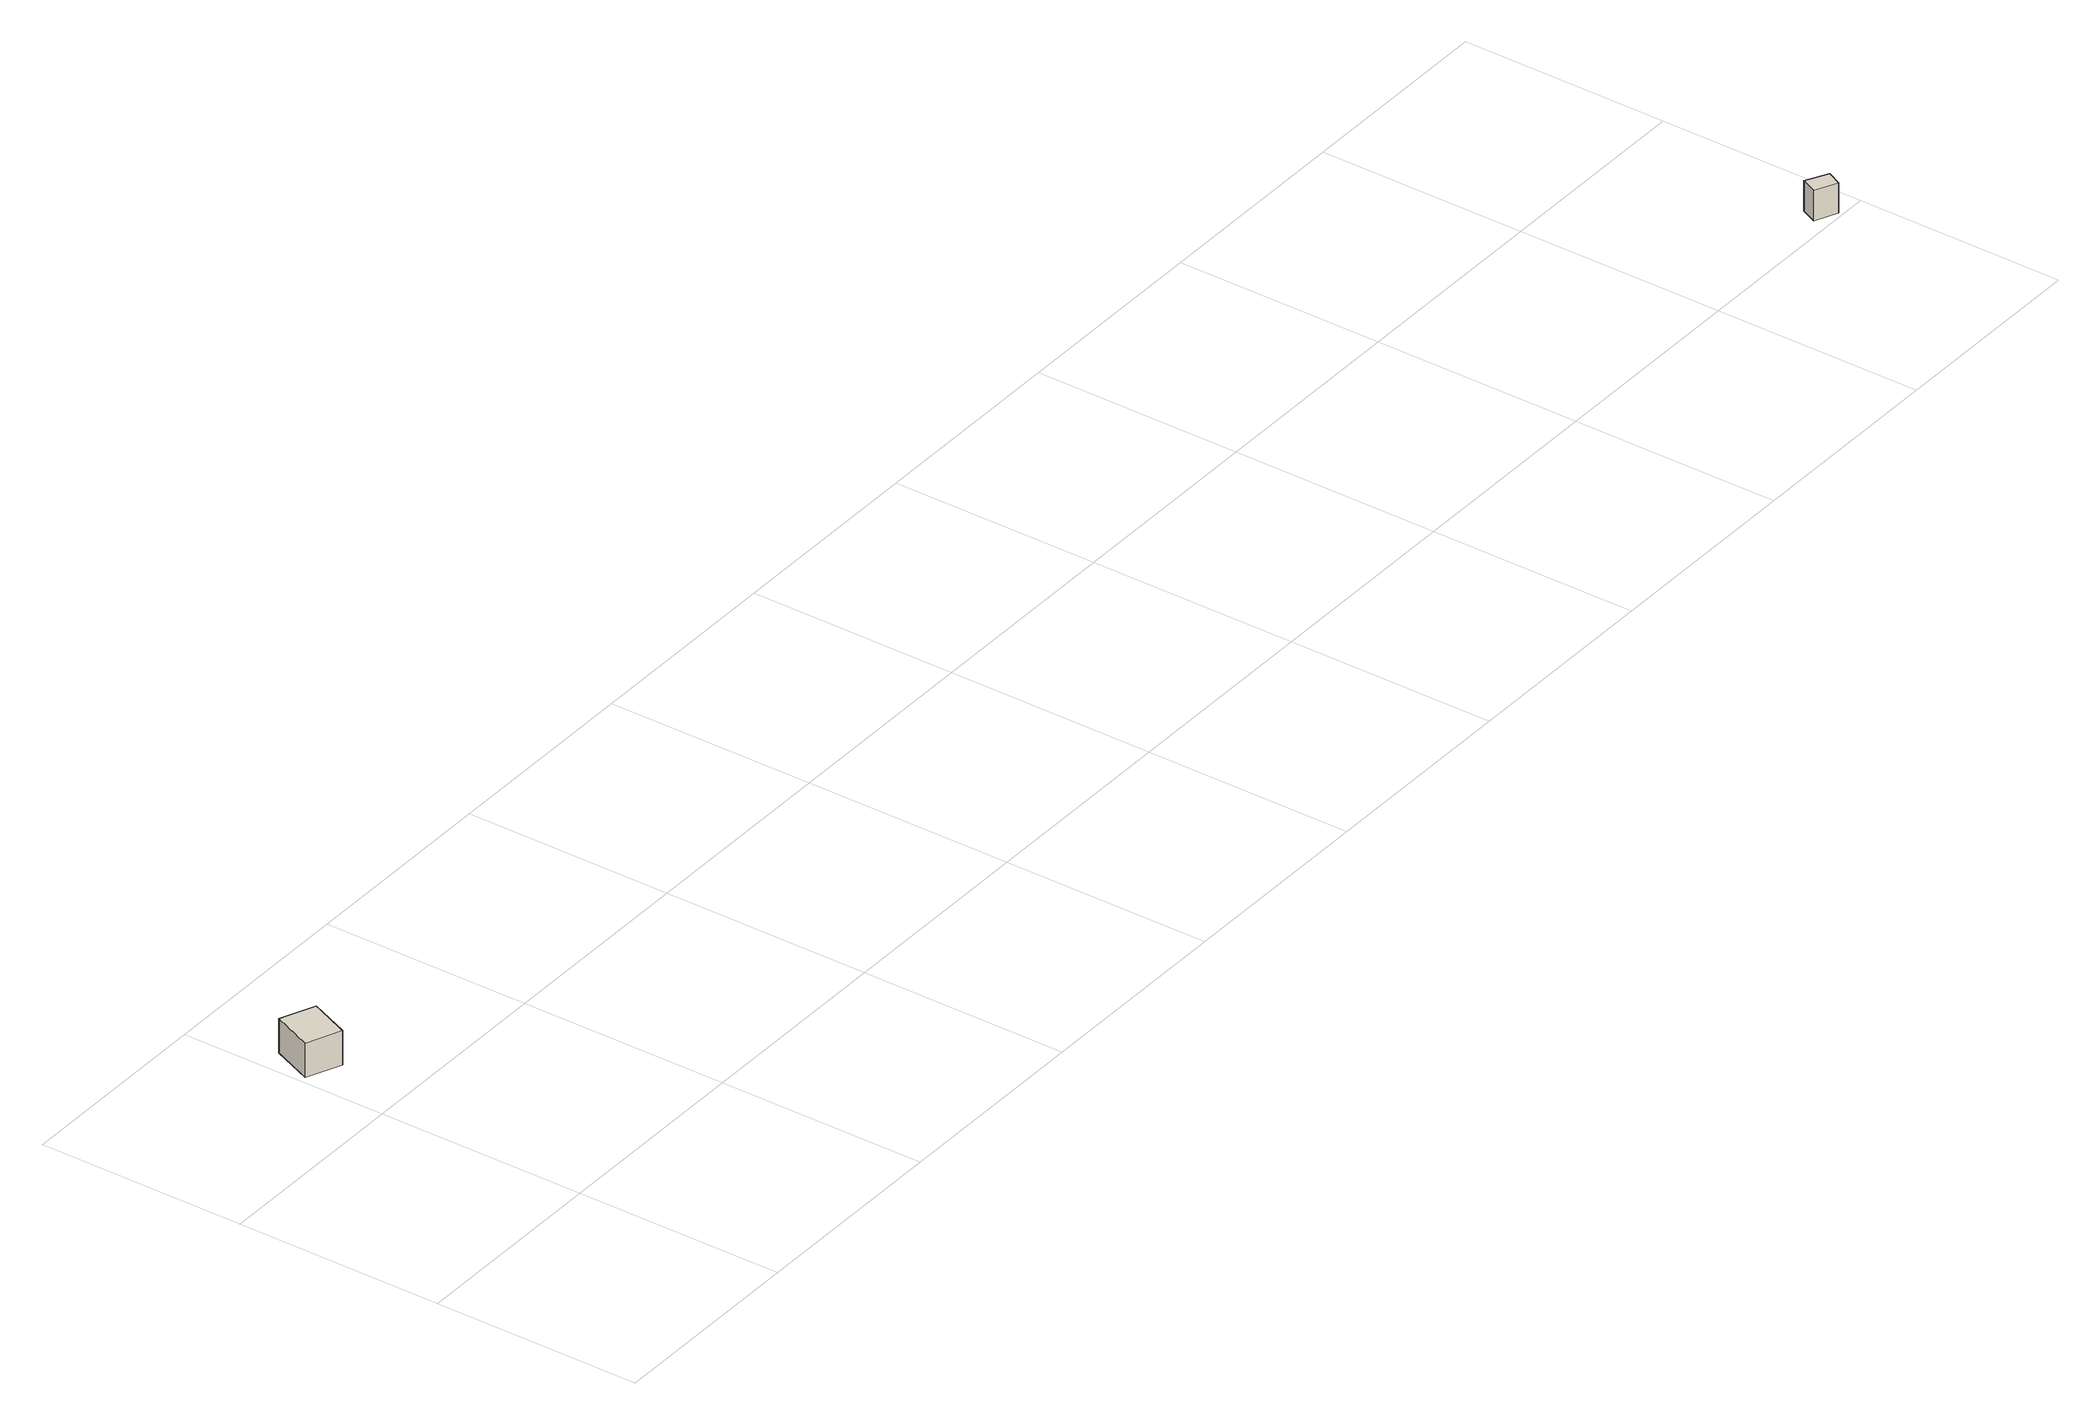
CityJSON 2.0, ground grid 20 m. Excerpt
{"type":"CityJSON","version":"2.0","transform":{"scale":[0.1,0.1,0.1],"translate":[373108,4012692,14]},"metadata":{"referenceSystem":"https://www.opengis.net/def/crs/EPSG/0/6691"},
"CityObjects":{
"building1":{"type":"Building","attributes":{"枝番":1,"利根川水系渡良瀬川洪水浸水想定区域（計画規模）.規模":"L1","利根川水系渡良瀬川洪水浸水想定区域（計画規模）.浸水ランク":"2","利根川水系渡良瀬川洪水浸水想定区域（計画規模）.浸水深":1.77,"利根川水系渡良瀬川洪水浸水想定区域（計画規模）.継続時間":57.2,"利根川水系渡良瀬川洪水浸水想定区域（想定最大規模）.規模":"L2","利根川水系渡良瀬川洪水浸水想定区域（想定最大規模）.浸水ランク":"2","利根川水系渡良瀬川洪水浸水想定区域（想定最大規模）.浸水深":2.74,"利根川水系渡良瀬川洪水浸水想定区域（想定最大規模）.継続時間":266.7,"利根川水系矢場川洪水浸水想定区域（想定最大規模）.規模":"L2","利根川水系矢場川洪水浸水想定区域（想定最大規模）.浸水ランク":"2","利根川水系矢場川洪水浸水想定区域（想定最大規模）.浸水深":1.09,"利根川水系矢場川洪水浸水想定区域（想定最大規模）.継続時間":19.5,"利根川水系多々良川洪水浸水想定区域（想定最大規模）.規模":"L2","利根川水系多々良川洪水浸水想定区域（想定最大規模）.浸水ランク":"2","利根川水系多々良川洪水浸水想定区域（想定最大規模）.浸水深":0.56,"利根川水系多々良川洪水浸水想定区域（想定最大規模）.継続時間":13.5,"利根川水系利根川洪水浸水想定区域（計画規模）.規模":"L1","利根川水系利根川洪水浸水想定区域（計画規模）.浸水ランク":"3","利根川水系利根川洪水浸水想定区域（計画規模）.浸水深":3.6,"利根川水系利根川洪水浸水想定区域（想定最大規模）.規模":"L2","利根川水系利根川洪水浸水想定区域（想定最大規模）.浸水ランク":"4","利根川水系利根川洪水浸水想定区域（想定最大規模）.浸水深":5.83,"usage":"452","measuredHeight":3.5,"BuildingDetails.prefecture":"10","BuildingDetails.city":"10207","BuildingDetails.surveyYear":2016},"geometry":[{"type":"Solid","lod":"1","boundaries":[[[[0,1,2,3]],[[2,4,5,3]],[[1,6,4,2]],[[0,7,6,1]],[[3,5,7,0]],[[4,6,7,5]]]]}]},
"building2":{"type":"Building","attributes":{"枝番":1,"利根川水系渡良瀬川洪水浸水想定区域（計画規模）.規模":"L1","利根川水系渡良瀬川洪水浸水想定区域（計画規模）.浸水ランク":"2","利根川水系渡良瀬川洪水浸水想定区域（計画規模）.浸水深":1.71,"利根川水系渡良瀬川洪水浸水想定区域（計画規模）.継続時間":61.2,"利根川水系渡良瀬川洪水浸水想定区域（想定最大規模）.規模":"L2","利根川水系渡良瀬川洪水浸水想定区域（想定最大規模）.浸水ランク":"3","利根川水系渡良瀬川洪水浸水想定区域（想定最大規模）.浸水深":3.33,"利根川水系渡良瀬川洪水浸水想定区域（想定最大規模）.継続時間":271.7,"利根川水系矢場川洪水浸水想定区域（想定最大規模）.規模":"L2","利根川水系矢場川洪水浸水想定区域（想定最大規模）.浸水ランク":"2","利根川水系矢場川洪水浸水想定区域（想定最大規模）.浸水深":0.78,"利根川水系矢場川洪水浸水想定区域（想定最大規模）.継続時間":9.5,"利根川水系多々良川洪水浸水想定区域（想定最大規模）.規模":"L2","利根川水系多々良川洪水浸水想定区域（想定最大規模）.浸水ランク":"2","利根川水系多々良川洪水浸水想定区域（想定最大規模）.浸水深":0.6,"利根川水系利根川洪水浸水想定区域（計画規模）.規模":"L1","利根川水系利根川洪水浸水想定区域（計画規模）.浸水ランク":"3","利根川水系利根川洪水浸水想定区域（計画規模）.浸水深":4.3,"利根川水系利根川洪水浸水想定区域（想定最大規模）.規模":"L2","利根川水系利根川洪水浸水想定区域（想定最大規模）.浸水ランク":"4","利根川水系利根川洪水浸水想定区域（想定最大規模）.浸水深":6.53,"利根川水系谷田川洪水浸水想定区域（想定最大規模）.規模":"L2","利根川水系谷田川洪水浸水想定区域（想定最大規模）.浸水ランク":"1","利根川水系谷田川洪水浸水想定区域（想定最大規模）.浸水深":0.158,"BuildingDetails.prefecture":"10","BuildingDetails.city":"10207"},"geometry":[{"type":"Solid","lod":"1","boundaries":[[[[8,9,10,11]],[[10,12,13,11]],[[9,14,12,10]],[[8,15,14,9]],[[11,13,15,8]],[[12,14,15,13]]]]}]}
},
"vertices":[
[2,279,11],[19,318,11],[52,304,11],[35,265,11],[52,304,45],[35,265,45],[19,318,45],[2,279,45],
[1754,14,7],[1761,29,7],[1782,18,7],[1775,4,7],[1782,18,37],[1775,4,37],[1761,29,37],[1754,14,37]
]}
